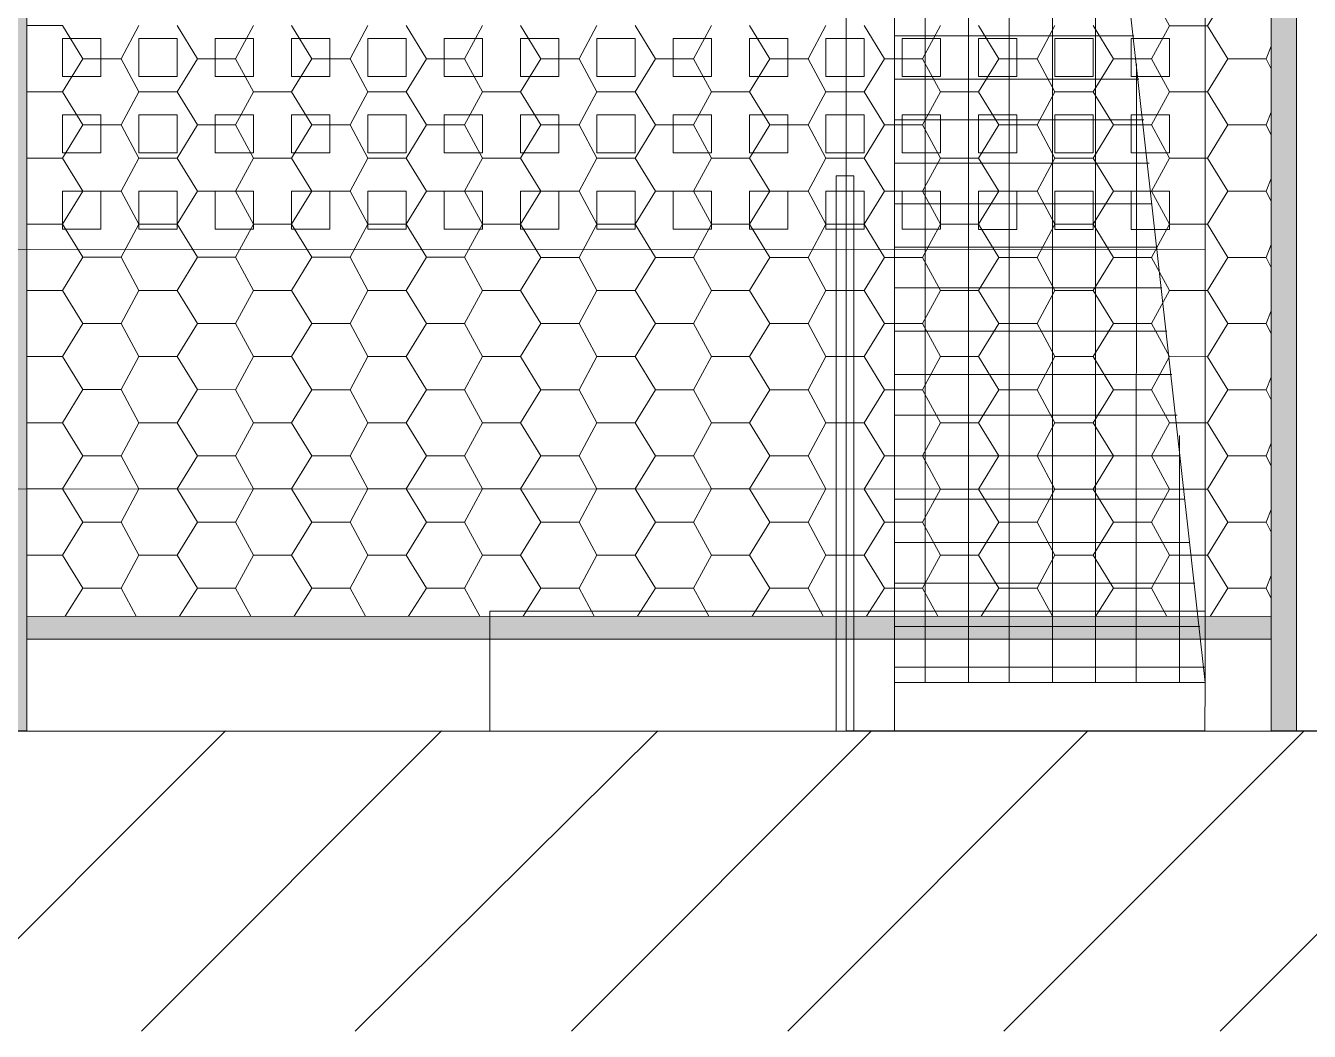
# Model space of a CAD drawing. Extents: x 3377 to 3790, y 1673 to 1846.
# Drawn here: x 3537.315 to 3539.449, y 1761.897 to 1763.568 of the extents above; entities that cross this region are included whole.
import ezdxf

# ---------------------------------------------------------------- set-up
doc = ezdxf.new("R2010")
doc.units = 0
doc.header["$LTSCALE"] = 2
for name, color, linetype, true_color in [('PDF7_0', 7, 'Continuous', 0xc6c6c6), ('PDF7_04-DETALHE', 7, 'Continuous', 0xc6c6c6), ('PDF7_13-CORTE', 7, 'Continuous', 0xe3e3e3)]:
    doc.layers.add(name, color=color, linetype=linetype, true_color=true_color)
doc.layers.add('PDF7_07-HACHURIADO', color=7, linetype='Continuous')
doc.layers.add('PDF7_cor 1', color=7, linetype='Continuous')

msp = doc.modelspace()

# ---------------------------------------------------------------- linework, layer by layer
at = {"layer": 'PDF7_0', "color": 7, "lineweight": 0}
for points in [[(3539.3861, 1766.5554), (3539.4285, 1766.5977), (3539.4282, 1762.3958), (3539.3859, 1762.3958)], [(3537.2787, 1764.4948), (3537.3168, 1764.4948), (3537.3167, 1762.3959), (3537.2786, 1762.396)], [(3537.3167, 1762.3959), (3537.3168, 1764.4948)], [(3539.3859, 1762.5862), (3539.3859, 1762.5481), (3537.3167, 1762.5483), (3537.3167, 1762.5864)]]:
    msp.add_lwpolyline(points, close=True, dxfattribs=at)
at = {"layer": 'PDF7_0', "lineweight": 0}
for points in [[(3539.1871, 1763.623), (3539.2167, 1763.5679), (3539.2802, 1763.5679), (3539.314, 1763.6229)], [(3537.3167, 1763.5681), (3537.376, 1763.5681), (3537.4098, 1763.5131), (3537.4733, 1763.5131), (3537.5029, 1763.5681)], [(3537.5664, 1763.5681), (3537.6003, 1763.513), (3537.6637, 1763.513), (3537.6934, 1763.568)], [(3537.7568, 1763.568), (3537.7907, 1763.513), (3537.8541, 1763.513), (3537.8838, 1763.568)], [(3537.9472, 1763.568), (3537.9811, 1763.513), (3538.0446, 1763.513), (3538.0742, 1763.568)], [(3538.1377, 1763.568), (3538.1715, 1763.513), (3538.235, 1763.513), (3538.2646, 1763.568)], [(3538.3281, 1763.568), (3538.3619, 1763.513), (3538.4254, 1763.513), (3538.455, 1763.568)], [(3538.5185, 1763.568), (3538.5523, 1763.513), (3538.6158, 1763.513), (3538.6454, 1763.568)], [(3538.7089, 1763.568), (3538.7428, 1763.513), (3538.8062, 1763.513), (3538.8359, 1763.568)], [(3538.8993, 1763.568), (3538.9332, 1763.513), (3538.9966, 1763.513), (3539.0263, 1763.568)], [(3539.0897, 1763.568), (3539.1236, 1763.5129), (3539.1871, 1763.5129), (3539.2167, 1763.5679)], [(3539.2802, 1763.5679), (3539.314, 1763.5129), (3539.3775, 1763.5129), (3539.3859, 1763.496)], [(3539.3775, 1763.5129), (3539.3859, 1763.5341)], [(3537.376, 1763.458), (3537.4098, 1763.5131)], [(3537.4733, 1763.5131), (3537.5029, 1763.458), (3537.5664, 1763.458), (3537.6003, 1763.513)], [(3537.6637, 1763.513), (3537.6933, 1763.458), (3537.7568, 1763.458), (3537.7907, 1763.513)], [(3537.8541, 1763.513), (3537.8838, 1763.458), (3537.9472, 1763.458), (3537.9811, 1763.513)], [(3538.0446, 1763.513), (3538.0742, 1763.458), (3538.1376, 1763.458), (3538.1715, 1763.513)], [(3538.235, 1763.513), (3538.2646, 1763.458), (3538.3281, 1763.458), (3538.3619, 1763.513)], [(3538.4254, 1763.513), (3538.455, 1763.458), (3538.5185, 1763.458), (3538.5523, 1763.513)], [(3538.6158, 1763.513), (3538.6454, 1763.458), (3538.7089, 1763.458), (3538.7428, 1763.513)], [(3538.8062, 1763.513), (3538.8358, 1763.458), (3538.8993, 1763.4579), (3538.9332, 1763.513)], [(3538.9966, 1763.513), (3539.0263, 1763.4579), (3539.0897, 1763.4579), (3539.1236, 1763.5129)], [(3539.1871, 1763.5129), (3539.2167, 1763.4579), (3539.2802, 1763.4579), (3539.314, 1763.5129)], [(3537.3167, 1763.4581), (3537.376, 1763.458), (3537.4098, 1763.403), (3537.4733, 1763.403), (3537.5029, 1763.458)], [(3537.5664, 1763.458), (3537.6002, 1763.403), (3537.6637, 1763.403), (3537.6933, 1763.458)], [(3537.7568, 1763.458), (3537.7907, 1763.403), (3537.8541, 1763.403), (3537.8838, 1763.458)], [(3537.9472, 1763.458), (3537.9811, 1763.403), (3538.0446, 1763.403), (3538.0742, 1763.458)], [(3538.1376, 1763.458), (3538.1715, 1763.403), (3538.235, 1763.403), (3538.2646, 1763.458)], [(3538.3281, 1763.458), (3538.3619, 1763.403), (3538.4254, 1763.403), (3538.455, 1763.458)], [(3538.5185, 1763.458), (3538.5523, 1763.403), (3538.6158, 1763.403), (3538.6454, 1763.458)], [(3538.7089, 1763.458), (3538.7427, 1763.4029), (3538.8062, 1763.4029), (3538.8358, 1763.458)], [(3538.8993, 1763.4579), (3538.9332, 1763.4029), (3538.9966, 1763.4029), (3539.0263, 1763.4579)], [(3539.0897, 1763.4579), (3539.1236, 1763.4029), (3539.1871, 1763.4029), (3539.2167, 1763.4579)], [(3539.2802, 1763.4579), (3539.314, 1763.4029), (3539.3775, 1763.4029), (3539.3859, 1763.386)], [(3539.3775, 1763.4029), (3539.3859, 1763.4241)], [(3537.376, 1763.348), (3537.4098, 1763.403)], [(3537.4733, 1763.403), (3537.5029, 1763.348), (3537.5664, 1763.348), (3537.6002, 1763.403)], [(3537.6637, 1763.403), (3537.6933, 1763.348), (3537.7568, 1763.348), (3537.7907, 1763.403)], [(3537.8541, 1763.403), (3537.8838, 1763.348), (3537.9472, 1763.348), (3537.9811, 1763.403)], [(3538.0446, 1763.403), (3538.0742, 1763.348), (3538.1376, 1763.348), (3538.1715, 1763.403)], [(3538.235, 1763.403), (3538.2646, 1763.348), (3538.3281, 1763.348), (3538.3619, 1763.403)], [(3538.4254, 1763.403), (3538.455, 1763.348), (3538.5185, 1763.348), (3538.5523, 1763.403)], [(3538.6158, 1763.403), (3538.6454, 1763.3479), (3538.7089, 1763.3479), (3538.7427, 1763.4029)], [(3538.8062, 1763.4029), (3538.8358, 1763.3479), (3538.8993, 1763.3479), (3538.9332, 1763.4029)], [(3538.9966, 1763.4029), (3539.0263, 1763.3479), (3539.0897, 1763.3479), (3539.1236, 1763.4029)], [(3539.1871, 1763.4029), (3539.2167, 1763.3479), (3539.2801, 1763.3479), (3539.314, 1763.4029)], [(3537.3167, 1763.348), (3537.376, 1763.348), (3537.4098, 1763.293), (3537.4733, 1763.293), (3537.5029, 1763.348)], [(3537.5664, 1763.348), (3537.6002, 1763.293), (3537.6637, 1763.293), (3537.6933, 1763.348)], [(3537.7568, 1763.348), (3537.7907, 1763.293), (3537.8541, 1763.293), (3537.8838, 1763.348)], [(3537.9472, 1763.348), (3537.9811, 1763.293), (3538.0445, 1763.293), (3538.0742, 1763.348)], [(3538.1376, 1763.348), (3538.1715, 1763.293), (3538.235, 1763.293), (3538.2646, 1763.348)], [(3538.3281, 1763.348), (3538.3619, 1763.293), (3538.4254, 1763.293), (3538.455, 1763.348)], [(3538.5185, 1763.348), (3538.5523, 1763.2929), (3538.6158, 1763.2929), (3538.6454, 1763.3479)], [(3538.7089, 1763.3479), (3538.7427, 1763.2929), (3538.8062, 1763.2929), (3538.8358, 1763.3479)], [(3538.8993, 1763.3479), (3538.9332, 1763.2929), (3538.9966, 1763.2929), (3539.0263, 1763.3479)], [(3539.0897, 1763.3479), (3539.1236, 1763.2929), (3539.187, 1763.2929), (3539.2167, 1763.3479)], [(3539.2801, 1763.3479), (3539.314, 1763.2929), (3539.3775, 1763.2929), (3539.3859, 1763.276)], [(3539.3775, 1763.2929), (3539.3859, 1763.314)], [(3537.376, 1763.238), (3537.4098, 1763.293)], [(3537.4733, 1763.293), (3537.5029, 1763.238), (3537.5664, 1763.238), (3537.6002, 1763.293)], [(3537.6637, 1763.293), (3537.6933, 1763.238), (3537.7568, 1763.238), (3537.7907, 1763.293)], [(3537.8541, 1763.293), (3537.8837, 1763.238), (3537.9472, 1763.238), (3537.9811, 1763.293)], [(3538.0445, 1763.293), (3538.0742, 1763.238), (3538.1376, 1763.238), (3538.1715, 1763.293)], [(3538.235, 1763.293), (3538.2646, 1763.238), (3538.3281, 1763.2379), (3538.3619, 1763.293)], [(3538.4254, 1763.293), (3538.455, 1763.2379), (3538.5185, 1763.2379), (3538.5523, 1763.2929)], [(3538.6158, 1763.2929), (3538.6454, 1763.2379), (3538.7089, 1763.2379), (3538.7427, 1763.2929)], [(3538.8062, 1763.2929), (3538.8358, 1763.2379), (3538.8993, 1763.2379), (3538.9332, 1763.2929)], [(3538.9966, 1763.2929), (3539.0262, 1763.2379), (3539.0897, 1763.2379), (3539.1236, 1763.2929)], [(3539.187, 1763.2929), (3539.2167, 1763.2379), (3539.2801, 1763.2379), (3539.314, 1763.2929)], [(3537.3167, 1763.238), (3537.376, 1763.238), (3537.4098, 1763.183), (3537.4733, 1763.183), (3537.5029, 1763.238)], [(3537.5664, 1763.238), (3537.6002, 1763.183), (3537.6637, 1763.183), (3537.6933, 1763.238)], [(3537.7568, 1763.238), (3537.7906, 1763.183), (3537.8541, 1763.183), (3537.8837, 1763.238)], [(3537.9472, 1763.238), (3537.9811, 1763.183), (3538.0445, 1763.183), (3538.0742, 1763.238)], [(3538.1376, 1763.238), (3538.1715, 1763.1829), (3538.235, 1763.1829), (3538.2646, 1763.238)], [(3538.3281, 1763.2379), (3538.3619, 1763.1829), (3538.4254, 1763.1829), (3538.455, 1763.2379)], [(3538.5185, 1763.2379), (3538.5523, 1763.1829), (3538.6158, 1763.1829), (3538.6454, 1763.2379)], [(3538.7089, 1763.2379), (3538.7427, 1763.1829), (3538.8062, 1763.1829), (3538.8358, 1763.2379)], [(3538.8993, 1763.2379), (3538.9332, 1763.1829), (3538.9966, 1763.1829), (3539.0262, 1763.2379)], [(3539.0897, 1763.2379), (3539.1236, 1763.1829), (3539.187, 1763.1829), (3539.2167, 1763.2379)], [(3539.2801, 1763.2379), (3539.314, 1763.1829), (3539.3775, 1763.1829), (3539.3859, 1763.1659)], [(3539.3775, 1763.1829), (3539.3859, 1763.204)], [(3537.376, 1763.128), (3537.4098, 1763.183)], [(3537.4733, 1763.183), (3537.5029, 1763.128), (3537.5664, 1763.128), (3537.6002, 1763.183)], [(3537.6637, 1763.183), (3537.6933, 1763.128), (3537.7568, 1763.128), (3537.7906, 1763.183)], [(3537.8541, 1763.183), (3537.8837, 1763.128), (3537.9472, 1763.128), (3537.9811, 1763.183)], [(3538.0445, 1763.183), (3538.0742, 1763.1279), (3538.1376, 1763.1279), (3538.1715, 1763.1829)], [(3538.235, 1763.1829), (3538.2646, 1763.1279), (3538.328, 1763.1279), (3538.3619, 1763.1829)], [(3538.4254, 1763.1829), (3538.455, 1763.1279), (3538.5185, 1763.1279), (3538.5523, 1763.1829)], [(3538.6158, 1763.1829), (3538.6454, 1763.1279), (3538.7089, 1763.1279), (3538.7427, 1763.1829)], [(3538.8062, 1763.1829), (3538.8358, 1763.1279), (3538.8993, 1763.1279), (3538.9332, 1763.1829)], [(3538.9966, 1763.1829), (3539.0262, 1763.1279), (3539.0897, 1763.1279), (3539.1236, 1763.1829)], [(3539.187, 1763.1829), (3539.2167, 1763.1279), (3539.2801, 1763.1279), (3539.314, 1763.1829)], [(3537.3167, 1763.128), (3537.376, 1763.128), (3537.4098, 1763.073), (3537.4733, 1763.073), (3537.5029, 1763.128)], [(3537.5664, 1763.128), (3537.6002, 1763.073), (3537.6637, 1763.073), (3537.6933, 1763.128)], [(3537.7568, 1763.128), (3537.7906, 1763.073), (3537.8541, 1763.073), (3537.8837, 1763.128)], [(3537.9472, 1763.128), (3537.9811, 1763.0729), (3538.0445, 1763.0729), (3538.0742, 1763.1279)], [(3538.1376, 1763.1279), (3538.1715, 1763.0729), (3538.2349, 1763.0729), (3538.2646, 1763.1279)], [(3538.328, 1763.1279), (3538.3619, 1763.0729), (3538.4254, 1763.0729), (3538.455, 1763.1279)], [(3538.5185, 1763.1279), (3538.5523, 1763.0729), (3538.6158, 1763.0729), (3538.6454, 1763.1279)], [(3538.7089, 1763.1279), (3538.7427, 1763.0729), (3538.8062, 1763.0729), (3538.8358, 1763.1279)], [(3538.8993, 1763.1279), (3538.9331, 1763.0729), (3538.9966, 1763.0729), (3539.0262, 1763.1279)], [(3539.0897, 1763.1279), (3539.1236, 1763.0729), (3539.187, 1763.0729), (3539.2167, 1763.1279)], [(3539.2801, 1763.1279), (3539.314, 1763.0729), (3539.3775, 1763.0728), (3539.3859, 1763.0559)], [(3539.3775, 1763.0728), (3539.3859, 1763.094)], [(3537.376, 1763.018), (3537.4098, 1763.073)], [(3537.4733, 1763.073), (3537.5029, 1763.018), (3537.5664, 1763.018), (3537.6002, 1763.073)], [(3537.6637, 1763.073), (3537.6933, 1763.018), (3537.7568, 1763.0179), (3537.7906, 1763.073)], [(3537.8541, 1763.073), (3537.8837, 1763.0179), (3537.9472, 1763.0179), (3537.9811, 1763.0729)], [(3538.0445, 1763.0729), (3538.0741, 1763.0179), (3538.1376, 1763.0179), (3538.1715, 1763.0729)], [(3538.2349, 1763.0729), (3538.2646, 1763.0179), (3538.328, 1763.0179), (3538.3619, 1763.0729)], [(3538.4254, 1763.0729), (3538.455, 1763.0179), (3538.5185, 1763.0179), (3538.5523, 1763.0729)], [(3538.6158, 1763.0729), (3538.6454, 1763.0179), (3538.7089, 1763.0179), (3538.7427, 1763.0729)], [(3538.8062, 1763.0729), (3538.8358, 1763.0179), (3538.8993, 1763.0179), (3538.9331, 1763.0729)], [(3538.9966, 1763.0729), (3539.0262, 1763.0179), (3539.0897, 1763.0179), (3539.1236, 1763.0729)], [(3539.187, 1763.0729), (3539.2167, 1763.0179), (3539.2801, 1763.0178), (3539.314, 1763.0729)], [(3537.3167, 1763.018), (3537.376, 1763.018), (3537.4098, 1762.963), (3537.4733, 1762.963), (3537.5029, 1763.018)], [(3537.5664, 1763.018), (3537.6002, 1762.963), (3537.6637, 1762.9629), (3537.6933, 1763.018)], [(3537.7568, 1763.0179), (3537.7906, 1762.9629), (3537.8541, 1762.9629), (3537.8837, 1763.0179)], [(3537.9472, 1763.0179), (3537.9811, 1762.9629), (3538.0445, 1762.9629), (3538.0741, 1763.0179)], [(3538.1376, 1763.0179), (3538.1715, 1762.9629), (3538.2349, 1762.9629), (3538.2646, 1763.0179)], [(3538.328, 1763.0179), (3538.3619, 1762.9629), (3538.4254, 1762.9629), (3538.455, 1763.0179)], [(3538.5185, 1763.0179), (3538.5523, 1762.9629), (3538.6158, 1762.9629), (3538.6454, 1763.0179)], [(3538.7089, 1763.0179), (3538.7427, 1762.9629), (3538.8062, 1762.9629), (3538.8358, 1763.0179)], [(3538.8993, 1763.0179), (3538.9331, 1762.9629), (3538.9966, 1762.9629), (3539.0262, 1763.0179)], [(3539.0897, 1763.0179), (3539.1236, 1762.9628), (3539.187, 1762.9628), (3539.2167, 1763.0179)], [(3539.2801, 1763.0178), (3539.314, 1762.9628), (3539.3774, 1762.9628), (3539.3859, 1762.9459)], [(3539.3774, 1762.9628), (3539.3859, 1762.984)], [(3537.3759, 1762.908), (3537.4098, 1762.963)], [(3537.4733, 1762.963), (3537.5029, 1762.9079), (3537.5664, 1762.9079), (3537.6002, 1762.963)], [(3537.6637, 1762.9629), (3537.6933, 1762.9079), (3537.7568, 1762.9079), (3537.7906, 1762.9629)], [(3537.8541, 1762.9629), (3537.8837, 1762.9079), (3537.9472, 1762.9079), (3537.9811, 1762.9629)], [(3538.0445, 1762.9629), (3538.0741, 1762.9079), (3538.1376, 1762.9079), (3538.1715, 1762.9629)], [(3538.2349, 1762.9629), (3538.2646, 1762.9079), (3538.328, 1762.9079), (3538.3619, 1762.9629)], [(3538.4254, 1762.9629), (3538.455, 1762.9079), (3538.5184, 1762.9079), (3538.5523, 1762.9629)], [(3538.6158, 1762.9629), (3538.6454, 1762.9079), (3538.7089, 1762.9079), (3538.7427, 1762.9629)], [(3538.8062, 1762.9629), (3538.8358, 1762.9079), (3538.8993, 1762.9079), (3538.9331, 1762.9629)], [(3538.9966, 1762.9629), (3539.0262, 1762.9078), (3539.0897, 1762.9078), (3539.1236, 1762.9628)], [(3539.187, 1762.9628), (3539.2166, 1762.9078), (3539.2801, 1762.9078), (3539.314, 1762.9628)], [(3537.3167, 1762.908), (3537.3759, 1762.908), (3537.4098, 1762.8529), (3537.4733, 1762.8529), (3537.5029, 1762.9079)], [(3537.5664, 1762.9079), (3537.6002, 1762.8529), (3537.6637, 1762.8529), (3537.6933, 1762.9079)], [(3537.7568, 1762.9079), (3537.7906, 1762.8529), (3537.8541, 1762.8529), (3537.8837, 1762.9079)], [(3537.9472, 1762.9079), (3537.981, 1762.8529), (3538.0445, 1762.8529), (3538.0741, 1762.9079)], [(3538.1376, 1762.9079), (3538.1715, 1762.8529), (3538.2349, 1762.8529), (3538.2646, 1762.9079)], [(3538.328, 1762.9079), (3538.3619, 1762.8529), (3538.4254, 1762.8529), (3538.455, 1762.9079)], [(3538.5184, 1762.9079), (3538.5523, 1762.8529), (3538.6158, 1762.8529), (3538.6454, 1762.9079)], [(3538.7089, 1762.9079), (3538.7427, 1762.8529), (3538.8062, 1762.8529), (3538.8358, 1762.9079)], [(3538.8993, 1762.9079), (3538.9331, 1762.8528), (3538.9966, 1762.8528), (3539.0262, 1762.9078)], [(3539.0897, 1762.9078), (3539.1235, 1762.8528), (3539.187, 1762.8528), (3539.2166, 1762.9078)], [(3539.2801, 1762.9078), (3539.314, 1762.8528), (3539.3774, 1762.8528), (3539.3859, 1762.8359)], [(3539.3774, 1762.8528), (3539.3859, 1762.874)], [(3537.3759, 1762.7979), (3537.4098, 1762.8529)], [(3537.4733, 1762.8529), (3537.5029, 1762.7979), (3537.5664, 1762.7979), (3537.6002, 1762.8529)], [(3537.6637, 1762.8529), (3537.6933, 1762.7979), (3537.7568, 1762.7979), (3537.7906, 1762.8529)], [(3537.8541, 1762.8529), (3537.8837, 1762.7979), (3537.9472, 1762.7979), (3537.981, 1762.8529)], [(3538.0445, 1762.8529), (3538.0741, 1762.7979), (3538.1376, 1762.7979), (3538.1715, 1762.8529)], [(3538.2349, 1762.8529), (3538.2646, 1762.7979), (3538.328, 1762.7979), (3538.3619, 1762.8529)], [(3538.4254, 1762.8529), (3538.455, 1762.7979), (3538.5184, 1762.7979), (3538.5523, 1762.8529)], [(3538.6158, 1762.8529), (3538.6454, 1762.7979), (3538.7089, 1762.7978), (3538.7427, 1762.8529)], [(3538.8062, 1762.8529), (3538.8358, 1762.7978), (3538.8993, 1762.7978), (3538.9331, 1762.8528)], [(3538.9966, 1762.8528), (3539.0262, 1762.7978), (3539.0897, 1762.7978), (3539.1235, 1762.8528)], [(3539.187, 1762.8528), (3539.2166, 1762.7978), (3539.2801, 1762.7978), (3539.314, 1762.8528)], [(3537.3167, 1762.7979), (3537.3759, 1762.7979), (3537.4098, 1762.7429), (3537.4733, 1762.7429), (3537.5029, 1762.7979)], [(3537.5664, 1762.7979), (3537.6002, 1762.7429), (3537.6637, 1762.7429), (3537.6933, 1762.7979)], [(3537.7568, 1762.7979), (3537.7906, 1762.7429), (3537.8541, 1762.7429), (3537.8837, 1762.7979)], [(3537.9472, 1762.7979), (3537.981, 1762.7429), (3538.0445, 1762.7429), (3538.0741, 1762.7979)], [(3538.1376, 1762.7979), (3538.1715, 1762.7429), (3538.2349, 1762.7429), (3538.2646, 1762.7979)], [(3538.328, 1762.7979), (3538.3619, 1762.7429), (3538.4253, 1762.7429), (3538.455, 1762.7979)], [(3538.5184, 1762.7979), (3538.5523, 1762.7428), (3538.6158, 1762.7428), (3538.6454, 1762.7979)], [(3538.7089, 1762.7978), (3538.7427, 1762.7428), (3538.8062, 1762.7428), (3538.8358, 1762.7978)], [(3538.8993, 1762.7978), (3538.9331, 1762.7428), (3538.9966, 1762.7428), (3539.0262, 1762.7978)], [(3539.0897, 1762.7978), (3539.1235, 1762.7428), (3539.187, 1762.7428), (3539.2166, 1762.7978)], [(3539.2801, 1762.7978), (3539.314, 1762.7428), (3539.3774, 1762.7428), (3539.3859, 1762.7259)], [(3539.3774, 1762.7428), (3539.3859, 1762.764)], [(3537.3759, 1762.6879), (3537.4098, 1762.7429)], [(3537.4733, 1762.7429), (3537.5029, 1762.6879), (3537.5663, 1762.6879), (3537.6002, 1762.7429)], [(3537.6637, 1762.7429), (3537.6933, 1762.6879), (3537.7568, 1762.6879), (3537.7906, 1762.7429)], [(3537.8541, 1762.7429), (3537.8837, 1762.6879), (3537.9472, 1762.6879), (3537.981, 1762.7429)], [(3538.0445, 1762.7429), (3538.0741, 1762.6879), (3538.1376, 1762.6879), (3538.1715, 1762.7429)], [(3538.2349, 1762.7429), (3538.2645, 1762.6879), (3538.328, 1762.6879), (3538.3619, 1762.7429)], [(3538.4253, 1762.7429), (3538.455, 1762.6878), (3538.5184, 1762.6878), (3538.5523, 1762.7428)], [(3538.6158, 1762.7428), (3538.6454, 1762.6878), (3538.7088, 1762.6878), (3538.7427, 1762.7428)], [(3538.8062, 1762.7428), (3538.8358, 1762.6878), (3538.8993, 1762.6878), (3538.9331, 1762.7428)], [(3538.9966, 1762.7428), (3539.0262, 1762.6878), (3539.0897, 1762.6878), (3539.1235, 1762.7428)], [(3539.187, 1762.7428), (3539.2166, 1762.6878), (3539.2801, 1762.6878), (3539.314, 1762.7428)], [(3537.3167, 1762.6879), (3537.3759, 1762.6879), (3537.4098, 1762.6329), (3537.4733, 1762.6329), (3537.4986, 1762.5864)], [(3537.4733, 1762.6329), (3537.5029, 1762.6879)], [(3537.5663, 1762.6879), (3537.6002, 1762.6329), (3537.6637, 1762.6329), (3537.6891, 1762.5863)], [(3537.6637, 1762.6329), (3537.6933, 1762.6879)], [(3537.7568, 1762.6879), (3537.7906, 1762.6329), (3537.8541, 1762.6329), (3537.8795, 1762.5863)], [(3537.8541, 1762.6329), (3537.8837, 1762.6879)], [(3537.9472, 1762.6879), (3537.981, 1762.6329), (3538.0445, 1762.6329), (3538.0699, 1762.5863)], [(3538.0445, 1762.6329), (3538.0741, 1762.6879)], [(3538.1376, 1762.6879), (3538.1714, 1762.6329), (3538.2349, 1762.6329), (3538.2603, 1762.5863)], [(3538.2349, 1762.6329), (3538.2645, 1762.6879)], [(3538.328, 1762.6879), (3538.3619, 1762.6328), (3538.4253, 1762.6328), (3538.4507, 1762.5863)], [(3538.4253, 1762.6328), (3538.455, 1762.6878)], [(3538.5184, 1762.6878), (3538.5523, 1762.6328), (3538.6158, 1762.6328), (3538.6411, 1762.5863)], [(3538.6158, 1762.6328), (3538.6454, 1762.6878)], [(3538.7088, 1762.6878), (3538.7427, 1762.6328), (3538.8062, 1762.6328), (3538.8316, 1762.5863)], [(3538.8062, 1762.6328), (3538.8358, 1762.6878)], [(3538.8993, 1762.6878), (3538.9331, 1762.6328), (3538.9966, 1762.6328), (3539.022, 1762.5863)], [(3538.9966, 1762.6328), (3539.0262, 1762.6878)], [(3539.0897, 1762.6878), (3539.1235, 1762.6328), (3539.187, 1762.6328), (3539.2124, 1762.5862)], [(3539.187, 1762.6328), (3539.2166, 1762.6878)], [(3539.2801, 1762.6878), (3539.3139, 1762.6328), (3539.3774, 1762.6328), (3539.3859, 1762.6158)], [(3539.3774, 1762.6328), (3539.3859, 1762.6539)], [(3537.3802, 1762.5864), (3537.4098, 1762.6329)], [(3537.5706, 1762.5863), (3537.6002, 1762.6329)], [(3537.761, 1762.5863), (3537.7906, 1762.6329)], [(3537.9514, 1762.5863), (3537.981, 1762.6329)], [(3538.1418, 1762.5863), (3538.1714, 1762.6329)], [(3538.3322, 1762.5863), (3538.3619, 1762.6328)], [(3538.5227, 1762.5863), (3538.5523, 1762.6328)], [(3538.7131, 1762.5863), (3538.7427, 1762.6328)], [(3538.9035, 1762.5863), (3538.9331, 1762.6328)], [(3539.0939, 1762.5862), (3539.1235, 1762.6328)], [(3539.2843, 1762.5862), (3539.3139, 1762.6328)]]:
    msp.add_lwpolyline(points, dxfattribs=at)
at = {"layer": 'PDF7_0', "color": 9, "true_color": 0xc1c1c1, "transparency": 33554559}
for points in [[(3539.3861, 1766.5554), (3539.4282, 1762.3958), (3539.3859, 1762.3958)], [(3539.4285, 1766.5554), (3539.3861, 1766.5554), (3539.4282, 1762.3958)], [(3537.2787, 1764.4948), (3537.3167, 1762.3959), (3537.2786, 1762.396)], [(3537.3168, 1764.4948), (3537.2787, 1764.4948), (3537.3167, 1762.3959)], [(3539.3859, 1762.5862), (3537.3167, 1762.5864), (3539.3859, 1762.5481)], [(3537.3167, 1762.5864), (3539.3859, 1762.5481), (3537.3167, 1762.5483)]]:
    msp.add_solid(points, dxfattribs=at)
at = {"layer": 'PDF7_04-DETALHE', "lineweight": 0}
for points in [[(3535.4042, 1764.88), (3535.4042, 1764.8969), (3539.276, 1764.8966), (3539.2759, 1763.1956), (3535.4041, 1763.1958), (3539.2759, 1763.1956)], [(3539.276, 1764.4566), (3539.2759, 1762.4762)], [(3538.6623, 1762.3959), (3538.6623, 1763.3183), (3538.692, 1763.3183), (3538.6919, 1762.3959)], [(3535.4041, 1762.7981), (3539.2759, 1762.7978)], [(3538.0868, 1762.3959), (3538.0868, 1762.5948), (3539.2759, 1762.5947)]]:
    msp.add_lwpolyline(points, dxfattribs=at)
for points in [[(3537.4395, 1763.5469), (3537.4395, 1763.4834), (3537.376, 1763.4834), (3537.376, 1763.5469)], [(3537.5664, 1763.5469), (3537.5664, 1763.4834), (3537.5029, 1763.4834), (3537.5029, 1763.5469)], [(3537.6933, 1763.5469), (3537.6933, 1763.4834), (3537.6299, 1763.4834), (3537.6299, 1763.5469)], [(3537.8203, 1763.5469), (3537.8203, 1763.4834), (3537.7568, 1763.4834), (3537.7568, 1763.5469)], [(3537.9472, 1763.5469), (3537.9472, 1763.4834), (3537.8838, 1763.4834), (3537.8838, 1763.5469)], [(3538.0742, 1763.5469), (3538.0742, 1763.4834), (3538.0107, 1763.4834), (3538.0107, 1763.5469)], [(3538.2011, 1763.5469), (3538.2011, 1763.4834), (3538.1377, 1763.4834), (3538.1377, 1763.5469)], [(3538.3281, 1763.5468), (3538.3281, 1763.4834), (3538.2646, 1763.4834), (3538.2646, 1763.5469)], [(3538.455, 1763.5468), (3538.455, 1763.4834), (3538.3915, 1763.4834), (3538.3915, 1763.5468)], [(3538.582, 1763.5468), (3538.582, 1763.4834), (3538.5185, 1763.4834), (3538.5185, 1763.5468)], [(3538.7089, 1763.5468), (3538.7089, 1763.4833), (3538.6454, 1763.4834), (3538.6454, 1763.5468)], [(3538.8359, 1763.5468), (3538.8358, 1763.4833), (3538.7724, 1763.4833), (3538.7724, 1763.5468)], [(3538.9628, 1763.5468), (3538.9628, 1763.4833), (3538.8993, 1763.4833), (3538.8993, 1763.5468)], [(3539.0897, 1763.5468), (3539.0897, 1763.4833), (3539.0263, 1763.4833), (3539.0263, 1763.5468)], [(3539.2167, 1763.5468), (3539.2167, 1763.4833), (3539.1532, 1763.4833), (3539.1532, 1763.5468)], [(3537.4395, 1763.42), (3537.4394, 1763.3565), (3537.376, 1763.3565), (3537.376, 1763.42)], [(3537.5664, 1763.42), (3537.5664, 1763.3565), (3537.5029, 1763.3565), (3537.5029, 1763.42)], [(3537.6933, 1763.4199), (3537.6933, 1763.3565), (3537.6299, 1763.3565), (3537.6299, 1763.4199)], [(3537.8203, 1763.4199), (3537.8203, 1763.3565), (3537.7568, 1763.3565), (3537.7568, 1763.4199)], [(3537.9472, 1763.4199), (3537.9472, 1763.3565), (3537.8838, 1763.3565), (3537.8838, 1763.4199)], [(3538.0742, 1763.4199), (3538.0742, 1763.3564), (3538.0107, 1763.3565), (3538.0107, 1763.4199)], [(3538.2011, 1763.4199), (3538.2011, 1763.3564), (3538.1376, 1763.3564), (3538.1376, 1763.4199)], [(3538.3281, 1763.4199), (3538.3281, 1763.3564), (3538.2646, 1763.3564), (3538.2646, 1763.4199)], [(3538.455, 1763.4199), (3538.455, 1763.3564), (3538.3915, 1763.3564), (3538.3915, 1763.4199)], [(3538.582, 1763.4199), (3538.5819, 1763.3564), (3538.5185, 1763.3564), (3538.5185, 1763.4199)], [(3538.7089, 1763.4199), (3538.7089, 1763.3564), (3538.6454, 1763.3564), (3538.6454, 1763.4199)], [(3538.8358, 1763.4199), (3538.8358, 1763.3564), (3538.7724, 1763.3564), (3538.7724, 1763.4199)], [(3538.9628, 1763.4199), (3538.9628, 1763.3564), (3538.8993, 1763.3564), (3538.8993, 1763.4199)], [(3539.0897, 1763.4199), (3539.0897, 1763.3564), (3539.0263, 1763.3564), (3539.0263, 1763.4199)], [(3539.2167, 1763.4198), (3539.2167, 1763.3564), (3539.1532, 1763.3564), (3539.1532, 1763.4198)], [(3537.4394, 1763.293), (3537.4394, 1763.2295), (3537.376, 1763.2295), (3537.376, 1763.293)], [(3537.5664, 1763.293), (3537.5664, 1763.2295), (3537.5029, 1763.2295), (3537.5029, 1763.293)], [(3537.6933, 1763.293), (3537.6933, 1763.2295), (3537.6299, 1763.2295), (3537.6299, 1763.293)], [(3537.8203, 1763.293), (3537.8203, 1763.2295), (3537.7568, 1763.2295), (3537.7568, 1763.293)], [(3537.9472, 1763.293), (3537.9472, 1763.2295), (3537.8837, 1763.2295), (3537.8837, 1763.293)], [(3538.0742, 1763.293), (3538.0742, 1763.2295), (3538.0107, 1763.2295), (3538.0107, 1763.293)], [(3538.2011, 1763.293), (3538.2011, 1763.2295), (3538.1376, 1763.2295), (3538.1376, 1763.293)], [(3538.3281, 1763.293), (3538.3281, 1763.2295), (3538.2646, 1763.2295), (3538.2646, 1763.293)], [(3538.455, 1763.2929), (3538.455, 1763.2295), (3538.3915, 1763.2295), (3538.3915, 1763.293)], [(3538.5819, 1763.2929), (3538.5819, 1763.2295), (3538.5185, 1763.2295), (3538.5185, 1763.2929)], [(3538.7089, 1763.2929), (3538.7089, 1763.2295), (3538.6454, 1763.2295), (3538.6454, 1763.2929)], [(3538.8358, 1763.2929), (3538.8358, 1763.2295), (3538.7724, 1763.2295), (3538.7724, 1763.2929)], [(3538.9628, 1763.2929), (3538.9628, 1763.2294), (3538.8993, 1763.2294), (3538.8993, 1763.2929)], [(3539.0897, 1763.2929), (3539.0897, 1763.2294), (3539.0262, 1763.2294), (3539.0263, 1763.2929)], [(3539.2167, 1763.2929), (3539.2167, 1763.2294), (3539.1532, 1763.2294), (3539.1532, 1763.2929)]]:
    msp.add_lwpolyline(points, close=True, dxfattribs=at)
at = {"layer": 'PDF7_07-HACHURIADO', "lineweight": 0}
for points in [[(3537.1474, 1761.8966), (3537.6467, 1762.3959)], [(3537.5071, 1761.8966), (3538.0064, 1762.3959)], [(3537.8625, 1761.8966), (3538.3661, 1762.3959)], [(3538.2222, 1761.8966), (3538.7215, 1762.3959)], [(3538.5819, 1761.8965), (3539.0812, 1762.3958)], [(3538.9415, 1761.8965), (3539.4409, 1762.3958)], [(3539.3012, 1761.8965), (3539.8006, 1762.3958)]]:
    msp.add_lwpolyline(points, dxfattribs=at)
at = {"layer": 'PDF7_13-CORTE', "color": 7, "lineweight": 0}
msp.add_lwpolyline([(3513.9844, 1764.8983), (3513.9842, 1762.3975), (3544.8685, 1762.3948)], dxfattribs=at)
msp.add_lwpolyline([(3540.9261, 1762.3957), (3540.9263, 1764.8965), (3539.4284, 1764.8966), (3539.4282, 1762.3958)], close=True, dxfattribs=at)
at = {"layer": 'PDF7_cor 1', "lineweight": 0}
msp.add_lwpolyline([(3538.6793, 1764.355), (3538.6793, 1764.3677), (3538.6836, 1764.3804), (3538.692, 1764.3889), (3538.7047, 1764.3931), (3538.7174, 1764.3974), (3538.7301, 1764.3931), (3538.7428, 1764.3889), (3538.7513, 1764.3804), (3538.7597, 1764.3677), (3538.7597, 1764.355), (3538.7597, 1764.3169), (3538.7596, 1762.3959), (3538.6792, 1762.3959)], close=True, dxfattribs=at)
for points in [[(3538.7555, 1764.372), (3539.0644, 1764.3719), (3539.2759, 1762.4762), (3538.7596, 1762.4763)], [(3538.8104, 1762.4762), (3538.8105, 1764.3423)], [(3538.8823, 1762.4762), (3538.8825, 1764.3423)], [(3538.95, 1762.4762), (3538.9502, 1764.3423)], [(3539.022, 1762.4762), (3539.0221, 1764.3423)], [(3539.0939, 1762.4762), (3539.094, 1764.1307)], [(3539.1574, 1763.551), (3538.7597, 1763.551)], [(3539.1616, 1762.4762), (3539.1617, 1763.5045)], [(3539.1659, 1763.4791), (3538.7597, 1763.4791)], [(3539.1744, 1763.4114), (3538.7597, 1763.4114)], [(3539.1828, 1763.3394), (3538.7597, 1763.3395)], [(3539.187, 1763.2717), (3538.7597, 1763.2718)], [(3539.1955, 1763.1998), (3538.7597, 1763.1998)], [(3539.204, 1763.1321), (3538.7597, 1763.1321)], [(3539.2124, 1763.0602), (3538.7597, 1763.0602)], [(3539.2209, 1762.9882), (3538.7596, 1762.9883)], [(3539.2293, 1762.9205), (3538.7596, 1762.9206)], [(3539.2335, 1762.4762), (3539.2336, 1762.8867)], [(3539.2336, 1762.8528), (3538.7596, 1762.8529)], [(3539.242, 1762.7809), (3538.7596, 1762.7809)], [(3539.2505, 1762.709), (3538.7596, 1762.709)], [(3539.2589, 1762.6412), (3538.7596, 1762.6413)], [(3539.2674, 1762.5693), (3538.7596, 1762.5693)], [(3539.2759, 1762.5016), (3538.7596, 1762.5016)], [(3539.2759, 1762.4762), (3539.2758, 1762.3958), (3538.7596, 1762.3959)]]:
    msp.add_lwpolyline(points, dxfattribs=at)

doc.saveas('drawing.dxf')
